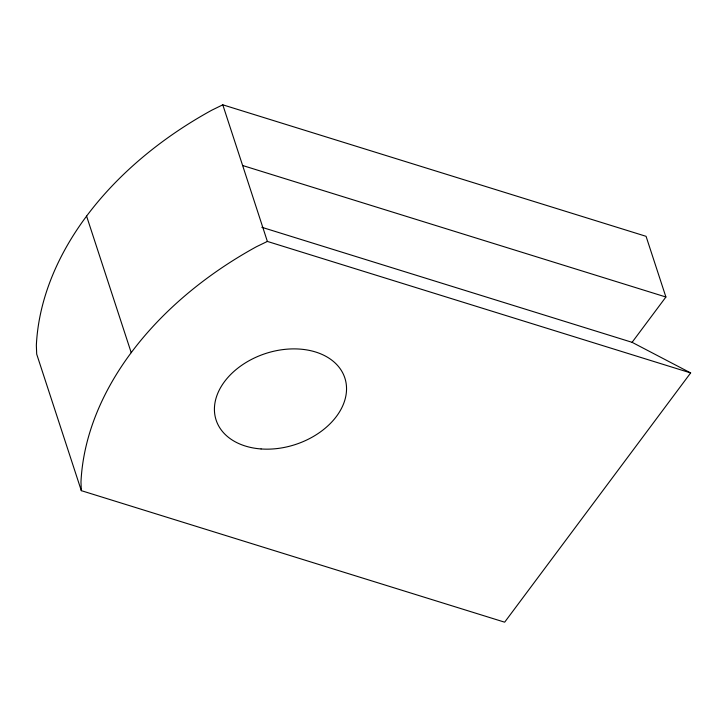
<?xml version="1.0" encoding="UTF-8"?>
<svg xmlns="http://www.w3.org/2000/svg" width="727" height="727" viewBox="0 0 727 727"><rect width="100%" height="100%" fill="white"/><g stroke="black" fill="none" stroke-linecap="round" stroke-linejoin="round"><path stroke-width="1.09" d="M632.09 342.326L665.905 297.007L646.067 236.32L222.789 104.815L211.821 110.177A338.591 239.419 -18.1 0 0 36.35 345.325L36.695 354.122L81.324 490.661L504.656 622.185L690.65 372.924L632.09 342.326L261.82 227.287M690.65 372.924L267.372 241.428L256.449 246.717A338.591 239.419 -18.1 0 0 80.979 481.874L81.324 490.661M222.789 104.815L242.627 165.502L665.905 297.007M86.586 216.101L131.214 352.65M242.627 165.502L267.372 241.428M261.066 448.95A67.72 47.882 -18.1 0 0 344.871 378.058A67.72 47.882 -18.1 0 0 235.503 370.052A67.72 47.882 -18.1 0 0 261.066 448.95"/></g></svg>
